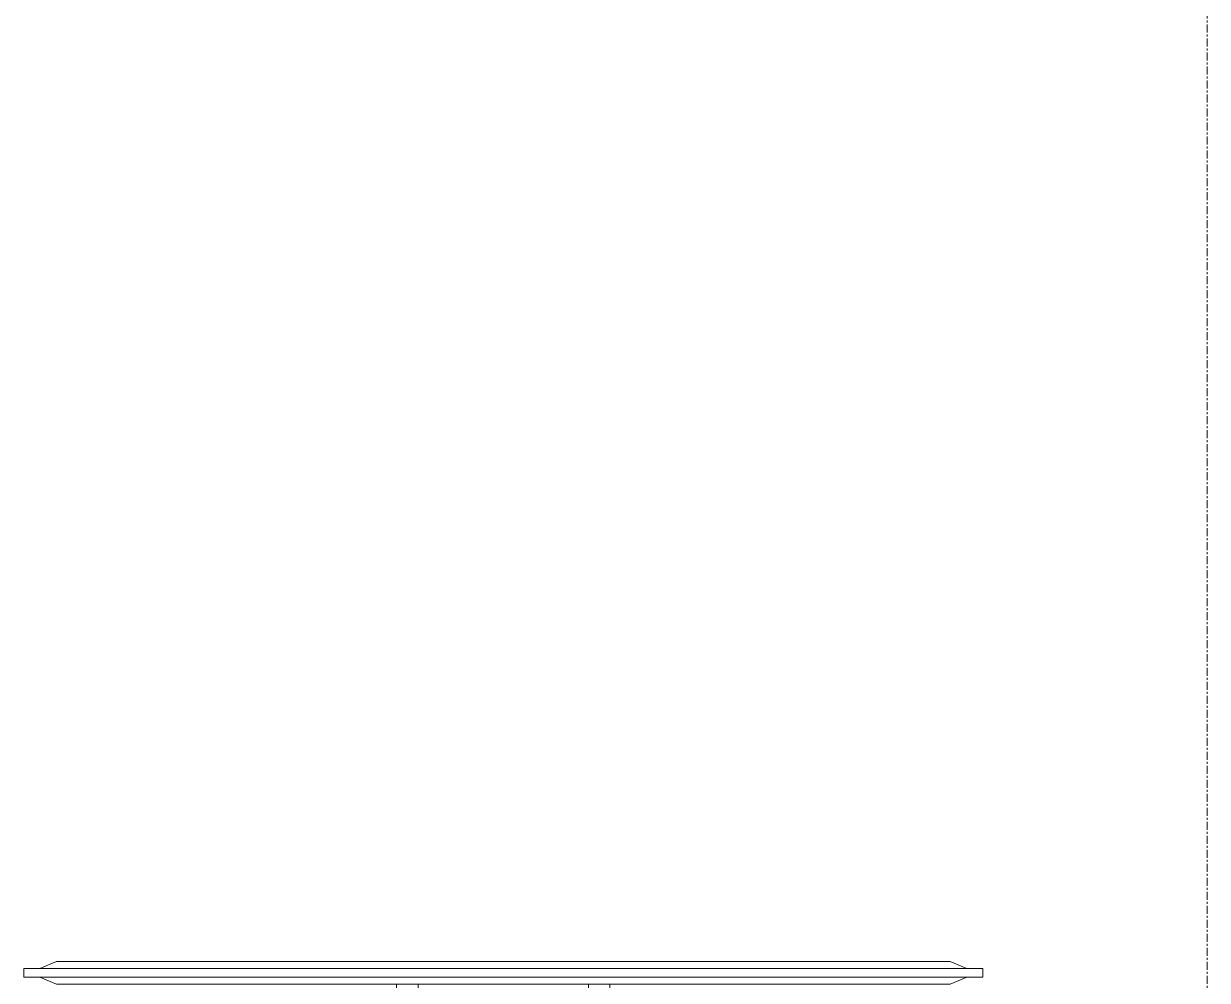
# Model space of a CAD drawing. Header units: inches. Extents: x 29752 to 31446, y 4278 to 5722.
# Drawn here: x 30482.3 to 30556.4, y 4609.6 to 4669.4 of the extents above; entities that cross this region are included whole.
import ezdxf

# ---------------------------------------------------------------- set-up
doc = ezdxf.new("R2010")
doc.units = ezdxf.units.IN
doc.header["$MEASUREMENT"] = 0
doc.linetypes.add('Grid Line 1_2_', pattern=[0.875, 0.5, -0.125, 0.125, -0.125])
doc.layers.add('I-FURN', color=30, linetype='Continuous', lineweight=9)
doc.layers.add('S-GRID', color=1, linetype='Continuous', lineweight=9)

# ---------------------------------------------------------------- blocks, each defined once
blk = doc.blocks.new('Screen-Leg_Mounted-Teknion-JNSEEL-Felt_Elevated-R2015 - Double-Sided Leg Overlay-6171622-FIRST FLOOR POWER _ SIGNAL')
at = {"layer": 'I-FURN'}
for p, q in [((-6.669, 2.396), (-5.331, 2.396)), ((-6.669, 0.703), (-6.669, 2.396)), ((-5.331, 2.396), (-5.331, 0.703)), ((5.331, 2.396), (6.669, 2.396)), ((5.331, 0.703), (5.331, 2.396)), ((6.669, 2.396), (6.669, 0.703)), ((-30, -0.276), (-30, 0.276)), ((-30, 0.276), (30, 0.276)), ((-29, 0.276), (-27.952, 0.703)), ((29, 0.276), (-29, 0.276)), ((-27.952, 0.703), (-0.945, 0.703)), ((-5.331, 0.703), (-6.669, 0.703)), ((-0.945, 0.703), (0.945, 0.703)), ((0.945, 0.703), (27.952, 0.703)), ((6.669, 0.703), (5.331, 0.703)), ((27.952, 0.703), (29, 0.276)), ((30, 0.276), (30, -0.276)), ((30, -0.276), (-30, -0.276)), ((-29, -0.276), (29, -0.276)), ((-27.952, -0.703), (-29, -0.276)), ((27.952, -0.703), (-27.952, -0.703)), ((29, -0.276), (27.952, -0.703))]:
    blk.add_line(p, q, dxfattribs=at)

msp = doc.modelspace()

# ---------------------------------------------------------------- linework, layer by layer
at = {"layer": 'S-GRID', "linetype": 'Grid Line 1_2_'}
msp.add_line((30556.362, 4277.766), (30556.362, 5698.128), dxfattribs=at)

# ---------------------------------------------------------------- block references
at = {"layer": 'I-FURN', "rotation": 180}
msp.add_blockref('Screen-Leg_Mounted-Teknion-JNSEEL-Felt_Elevated-R2015 - Double-Sided Leg Overlay-6171622-FIRST FLOOR POWER _ SIGNAL', (30512.322, 4610.073), dxfattribs=at)

doc.saveas('drawing.dxf')
